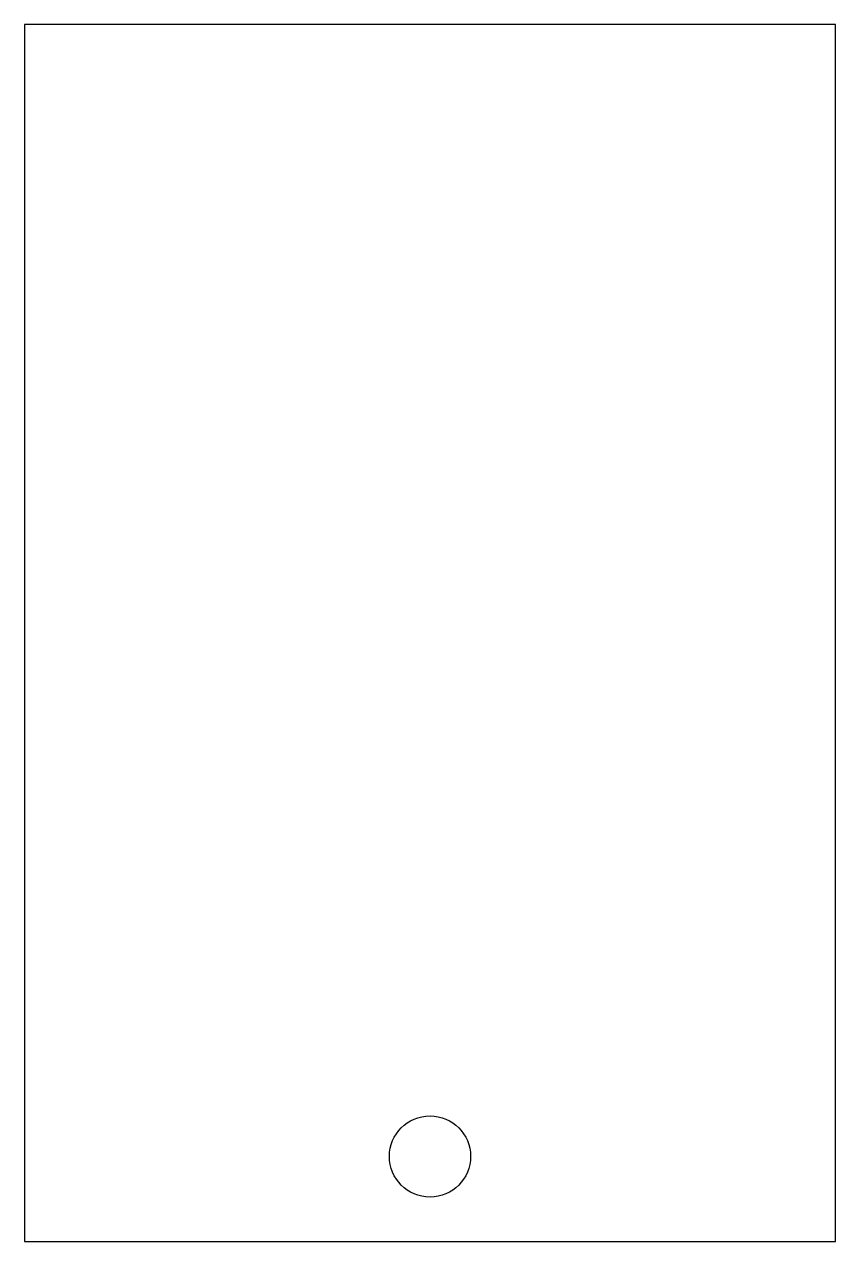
# Model space of a CAD drawing. Header units: metres. Extents: x 0 to 400, y 200 to 800.
import ezdxf

# ---------------------------------------------------------------- set-up
doc = ezdxf.new("R2010")
doc.units = ezdxf.units.M

msp = doc.modelspace()

# ---------------------------------------------------------------- linework, layer by layer
at = {"layer": 'PARAMETRIX'}
for p, q in [((400, 800), (0, 800)), ((0, 800), (0, 200)), ((400, 200), (400, 800)), ((0, 200), (400, 200))]:
    msp.add_line(p, q, dxfattribs=at)
msp.add_circle((200, 242), 20, dxfattribs=at)

doc.saveas('drawing.dxf')
